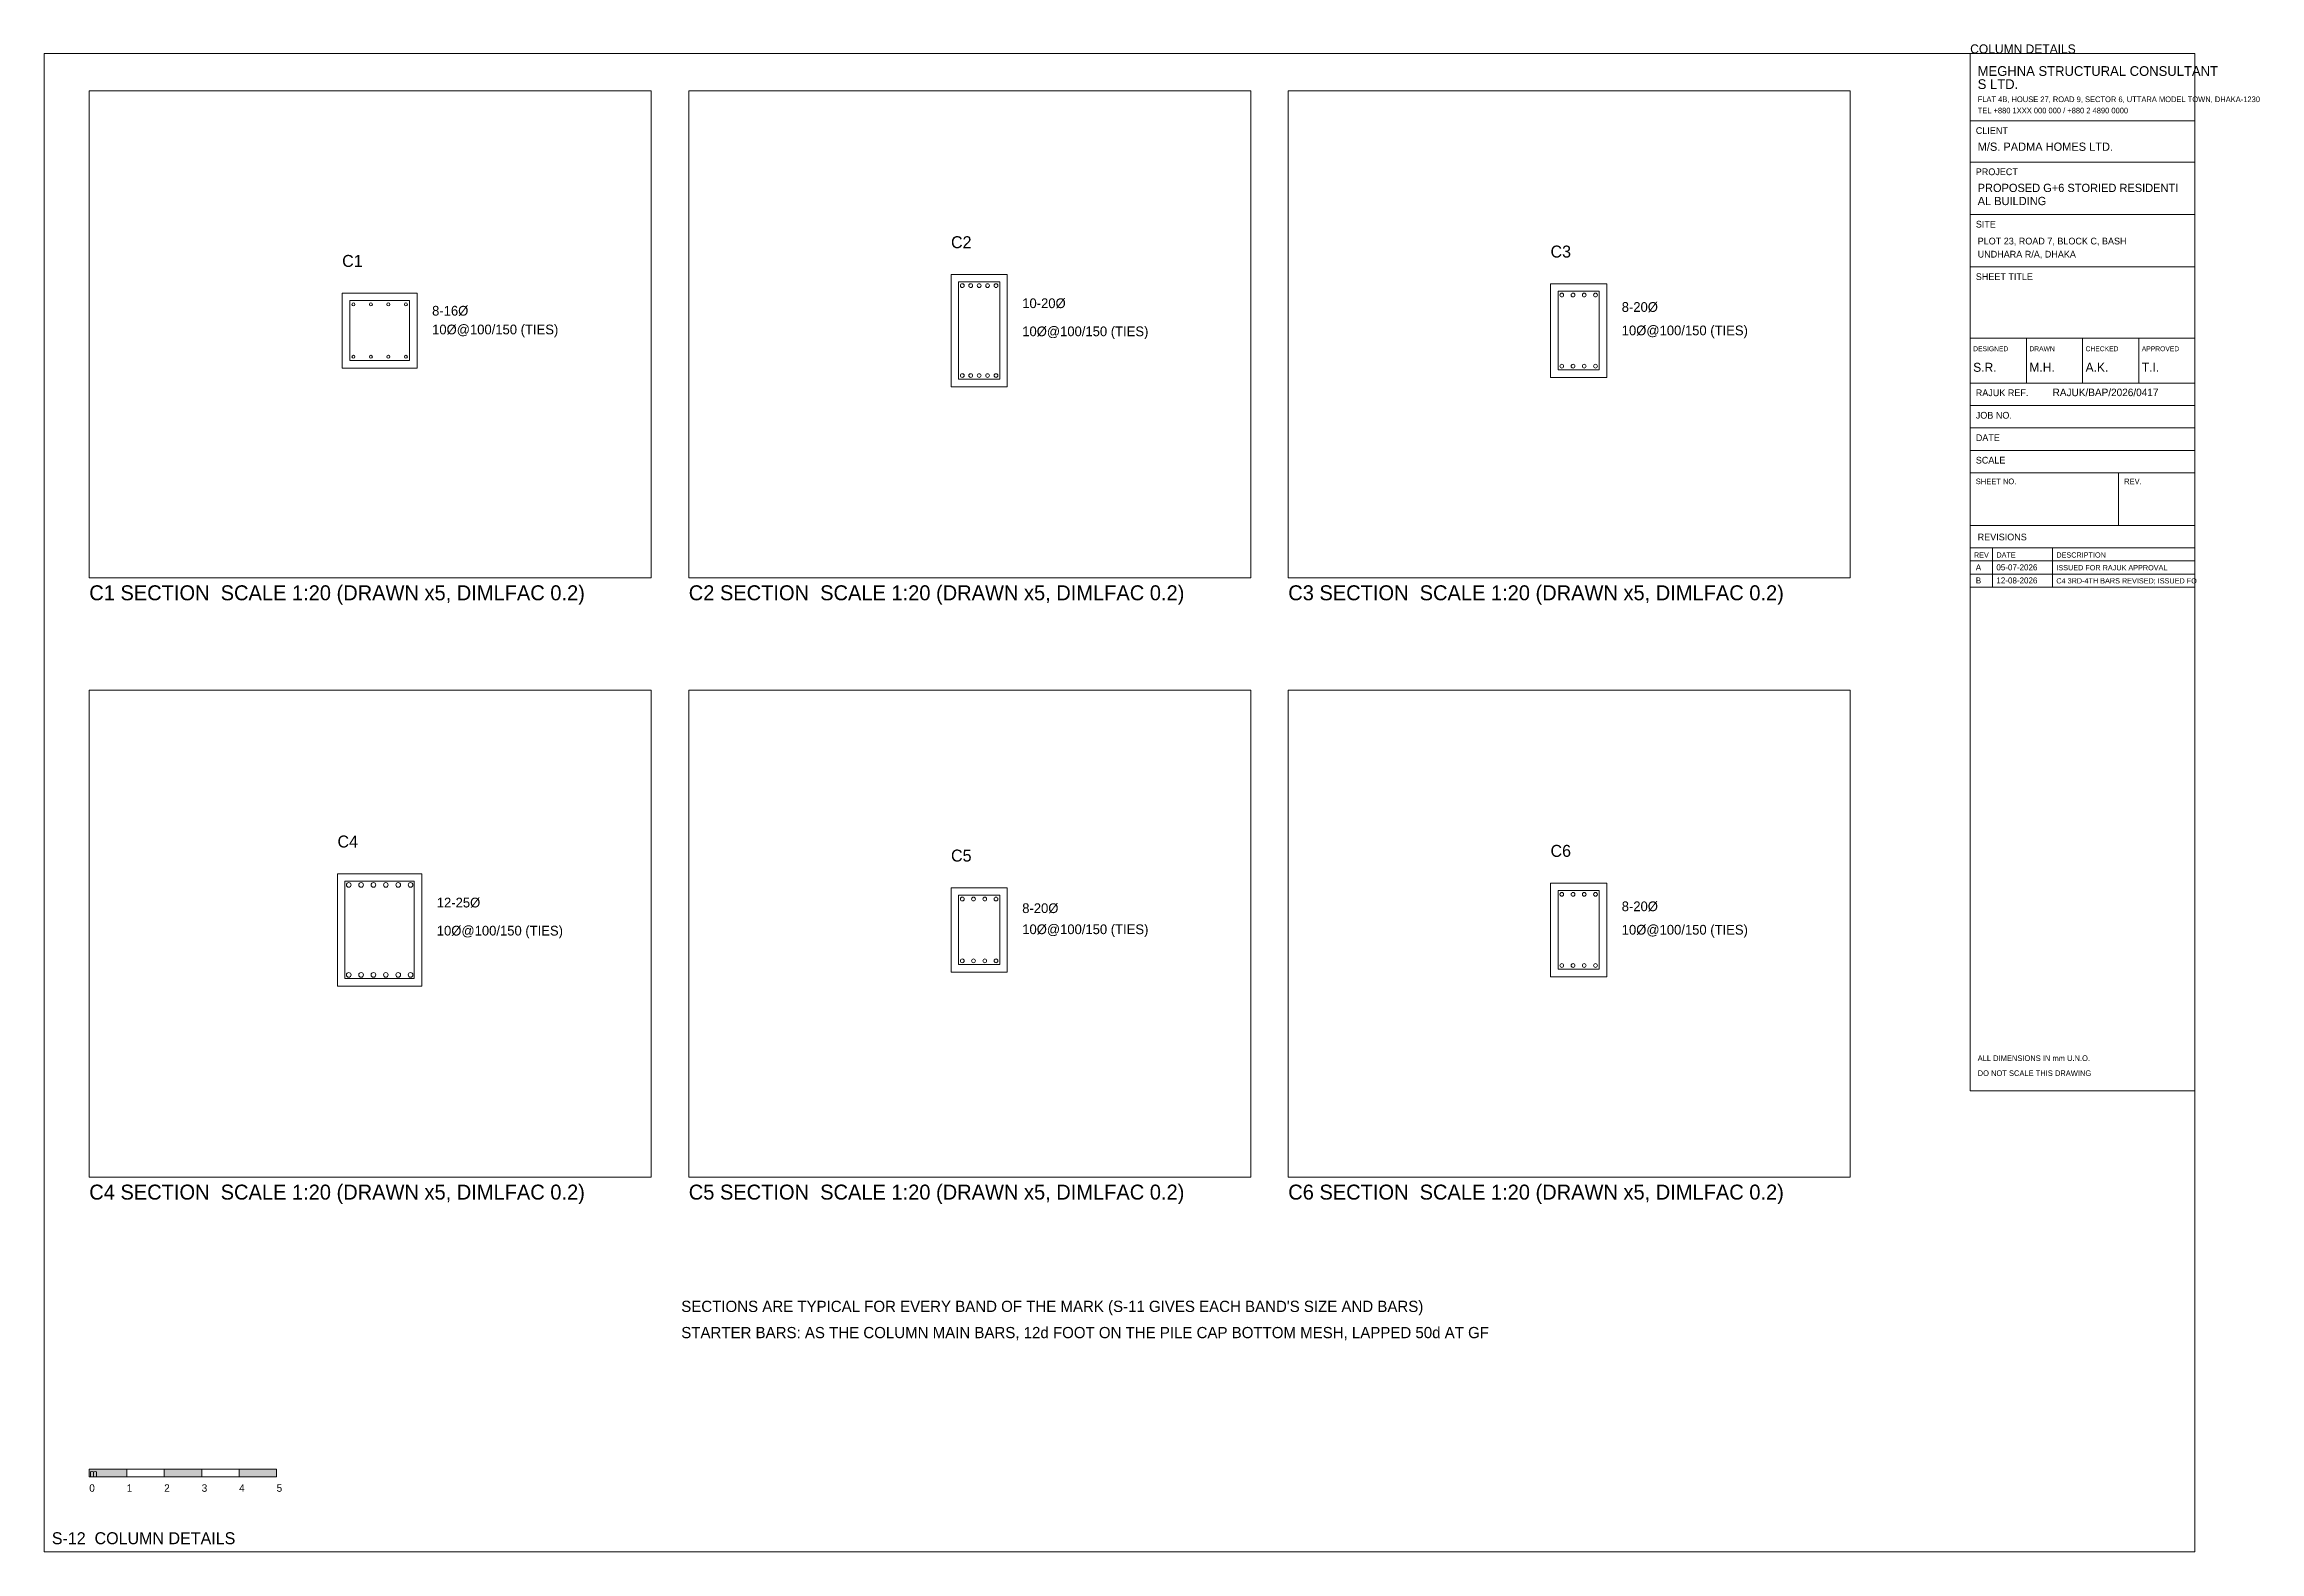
# Paper-space layout 'S-12 COLUMN DETAILS' of a CAD drawing. Extents: x 10 to 601, y 10 to 412.
# The model-space entities are those that its viewports show. They can reach past a viewport. Long polylines and large blocks are cut down to what shows.
import ezdxf

# ---------------------------------------------------------------- set-up
doc = ezdxf.new("R2010")
doc.units = 0
for name, color, linetype, lineweight, plot in [('Column', 1, 'Continuous', 0, False), ('Rod-1', 6, 'Continuous', 0, False), ('Rod-Stirrup', 3, 'Continuous', 0, False), ('Sheet', 7, 'Continuous', 0, False), ('Text-1', 7, 'Continuous', 0, False), ('Text-2', 7, 'Continuous', 0, False), ('TITLE', 7, 'Continuous', 0, False)]:
    doc.layers.add(name, color=color, linetype=linetype, lineweight=lineweight, plot=plot)

# ---------------------------------------------------------------- blocks, each defined once
blk = doc.blocks.new('TITLE_BLOCK')
at = {"layer": 'TITLE'}
for p, q in [((0, -18), (60, -18)), ((0, -29), (60, -29)), ((0, -43), (60, -43)), ((0, -57), (60, -57)), ((0, -76), (60, -76)), ((0, -76), (0, -88)), ((15, -76), (15, -88)), ((30, -76), (30, -88)), ((45, -76), (45, -88)), ((0, -88), (60, -88)), ((0, -94), (60, -94)), ((0, -100), (60, -100)), ((0, -106), (60, -106)), ((0, -112), (60, -112)), ((39.6, -112), (39.6, -126)), ((0, -126), (60, -126)), ((0, -132), (60, -132)), ((0, -132), (60, -132)), ((0, -135.5), (60, -135.5)), ((6, -132), (6, -142.5)), ((22, -132), (22, -142.5)), ((0, -139), (60, -139)), ((0, -142.5), (60, -142.5))]:
    blk.add_line(p, q, dxfattribs=at)
blk.add_lwpolyline([(0, -277), (60, -277), (60, 0), (0, 0)], close=True, dxfattribs=at)
at = {"layer": 'Text-1'}
for tag, height in [('JOBNO', 2), ('SCALE', 2), ('SHEETTITLE', 2.4), ('SHEETTITLE2', 2.4), ('DATE', 2), ('SHEETNO', 4.5), ('REV', 4.5)]:
    blk.add_attdef(tag, (0, 0), '', height=height, dxfattribs=at)
at = {"layer": 'TITLE'}
for s, height, p in [('MEGHNA STRUCTURAL CONSULTANT', 2.6, (2, -6)), ('S LTD.', 2.6, (2, -9.5)), ('FLAT 4B, HOUSE 27, ROAD 9, SECTOR 6, UTTARA MODEL TOWN, DHAKA-1230', 1.5, (2, -13)), ('TEL +880 1XXX 000 000 / +880 2 4890 0000', 1.5, (2, -16)), ('CLIENT', 1.8, (1.5, -21.5)), ('M/S. PADMA HOMES LTD.', 2.2, (2, -26)), ('PROJECT', 1.8, (1.5, -32.5)), ('PROPOSED G+6 STORIED RESIDENTI', 2.2, (2, -37)), ('AL BUILDING', 2.2, (2, -40.5)), ('SITE', 1.8, (1.5, -46.5)), ('UNDHARA R/A, DHAKA', 1.8, (2, -54.5)), ('PLOT 23, ROAD 7, BLOCK C, BASH', 1.8, (2, -51)), ('SHEET TITLE', 1.8, (1.5, -60.5)), ('DESIGNED', 1.3, (0.8, -79.5)), ('S.R.', 2.4, (0.8, -85)), ('DRAWN', 1.3, (15.8, -79.5)), ('M.H.', 2.4, (15.8, -85)), ('A.K.', 2.4, (30.8, -85)), ('CHECKED', 1.3, (30.8, -79.5)), ('APPROVED', 1.3, (45.8, -79.5)), ('T.I.', 2.4, (45.8, -85)), ('RAJUK REF.', 1.8, (1.5, -91.5)), ('RAJUK/BAP/2026/0417', 2, (22, -91.5)), ('JOB NO.', 1.8, (1.5, -97.5)), ('DATE', 1.8, (1.5, -103.5)), ('SCALE', 1.8, (1.5, -109.5)), ('SHEET NO.', 1.5, (1.5, -115)), ('REV.', 1.5, (41.1, -115)), ('REVISIONS', 1.8, (2, -130)), ('REV', 1.4, (1, -134.6)), ('DATE', 1.4, (7, -134.6)), ('DESCRIPTION', 1.4, (23, -134.6)), ('ALL DIMENSIONS IN mm U.N.O.', 1.5, (2, -269)), ('DO NOT SCALE THIS DRAWING', 1.5, (2, -273))]:
    blk.add_text(s, height=height, dxfattribs=at).set_placement(p)
blk = doc.blocks.new('SCALE_BAR')
at = {"layer": 'Sheet'}
h = blk.add_hatch(color=256, dxfattribs=at)
h.dxf.hatch_style = 1
h.paths.add_polyline_path([(0, 0), (10, 0), (10, 2), (0, 2)])
h = blk.add_hatch(color=256, dxfattribs=at)
h.dxf.hatch_style = 1
h.paths.add_polyline_path([(20, 0), (30, 0), (30, 2), (20, 2)])
h = blk.add_hatch(color=256, dxfattribs=at)
h.dxf.hatch_style = 1
h.paths.add_polyline_path([(40, 0), (50, 0), (50, 2), (40, 2)])
for points in [[(0, 0), (10, 0), (10, 2), (0, 2)], [(10, 0), (20, 0), (20, 2), (10, 2)], [(20, 0), (30, 0), (30, 2), (20, 2)], [(30, 0), (40, 0), (40, 2), (30, 2)], [(40, 0), (50, 0), (50, 2), (40, 2)]]:
    blk.add_lwpolyline(points, close=True, dxfattribs=at)
for s, p in [('0', (0, -4)), ('1', (10, -4)), ('2', (20, -4)), ('3', (30, -4)), ('4', (40, -4)), ('5', (50, -4))]:
    blk.add_text(s, height=2, dxfattribs=at).set_placement(p)
at = {"layer": 'Text-1'}
blk.add_attdef('UNIT', (0, 0), '', height=2, dxfattribs=at)

msp = doc.modelspace()

# ---------------------------------------------------------------- linework, layer by layer
at = {"layer": 'Column'}
for points in [[(200000, -600000), (201500, -600000), (201500, -597000), (200000, -597000)], [(600000, -600000), (602250, -600000), (602250, -597000), (600000, -597000)], [(400000, -600000), (401500, -600000), (401500, -597500), (400000, -597500)], [(800000, -600000), (801500, -600000), (801500, -597750), (800000, -597750)], [(1000000, -600000), (1001500, -600000), (1001500, -597500), (1000000, -597500)], [(0, -600000), (2000, -600000), (2000, -598000), (0, -598000)]]:
    msp.add_lwpolyline(points, close=True, dxfattribs=at)
at = {"layer": 'Rod-1'}
for centre, radius in [((200300, -597300), 50), ((200525, -597300), 50), ((200750, -597300), 50), ((200975, -597300), 50), ((201200, -597300), 50), ((400300, -597800), 50), ((400600, -597800), 50), ((400900, -597800), 50), ((401200, -597800), 50), ((600300, -597300), 62.5), ((600630, -597300), 62.5), ((600960, -597300), 62.5), ((601290, -597300), 62.5), ((601620, -597300), 62.5), ((601950, -597300), 62.5), ((1000300, -597800), 50), ((1000600, -597800), 50), ((1000900, -597800), 50), ((1001200, -597800), 50), ((300, -598300), 40), ((767, -598300), 40), ((1233, -598300), 40), ((1700, -598300), 40), ((800300, -598050), 50), ((800600, -598050), 50), ((800900, -598050), 50), ((801200, -598050), 50), ((300, -599700), 40), ((767, -599700), 40), ((1233, -599700), 40), ((1700, -599700), 40), ((200300, -599700), 50), ((200525, -599700), 50), ((200750, -599700), 50), ((200975, -599700), 50), ((201200, -599700), 50), ((400300, -599700), 50), ((400600, -599700), 50), ((400900, -599700), 50), ((401200, -599700), 50), ((600300, -599700), 62.5), ((600630, -599700), 62.5), ((600960, -599700), 62.5), ((601290, -599700), 62.5), ((601620, -599700), 62.5), ((601950, -599700), 62.5), ((800300, -599700), 50), ((800600, -599700), 50), ((800900, -599700), 50), ((801200, -599700), 50), ((1000300, -599700), 50), ((1000600, -599700), 50), ((1000900, -599700), 50), ((1001200, -599700), 50)]:
    msp.add_circle(centre, radius, dxfattribs=at)
at = {"layer": 'Rod-Stirrup'}
for points in [[(200200, -599800), (201300, -599800), (201300, -597200), (200200, -597200)], [(400200, -599800), (401300, -599800), (401300, -597700), (400200, -597700)], [(600200, -599800), (602050, -599800), (602050, -597200), (600200, -597200)], [(1000200, -599800), (1001300, -599800), (1001300, -597700), (1000200, -597700)], [(200, -599800), (1800, -599800), (1800, -598200), (200, -598200)], [(800200, -599800), (801300, -599800), (801300, -597950), (800200, -597950)]]:
    msp.add_lwpolyline(points, close=True, dxfattribs=at)

# ---------------------------------------------------------------- texts
at = {"layer": 'Text-1'}
for s, p in [('C2', (200000, -596300)), ('C4', (600000, -596300)), ('C3', (400000, -596800)), ('C6', (1000000, -596800)), ('C1', (0, -597300)), ('C5', (800000, -597050))]:
    msp.add_text(s, height=320, dxfattribs=at).set_placement(p)
at = {"layer": 'Text-2'}
for s, p in [('10-20%%C', (201900, -597900)), ('12-25%%C', (602650, -597900)), ('8-16%%C', (2400, -598600)), ('8-20%%C', (401900, -598250)), ('8-20%%C', (801900, -598425)), ('8-20%%C', (1001900, -598250)), ('10%%C@100/150 (TIES)', (2400, -599100)), ('10%%C@100/150 (TIES)', (201900, -598650)), ('10%%C@100/150 (TIES)', (401900, -598875)), ('10%%C@100/150 (TIES)', (602650, -598650)), ('10%%C@100/150 (TIES)', (801900, -598988)), ('10%%C@100/150 (TIES)', (1001900, -598875))]:
    msp.add_text(s, height=260, dxfattribs=at).set_placement(p)

psp = doc.layouts.new('S-12 COLUMN DETAILS')

# ---------------------------------------------------------------- linework, layer by layer
at = {"layer": 'Sheet'}
psp.add_lwpolyline([(10, 10), (584, 10), (584, 410), (10, 410)], close=True, dxfattribs=at)

# ---------------------------------------------------------------- block references
psp.add_blockref('SCALE_BAR', (22, 30), dxfattribs=at).add_auto_attribs({'UNIT': 'm'})
at = {"layer": 'TITLE'}
ref = psp.add_blockref('TITLE_BLOCK', (524, 410), dxfattribs=at)
ref.add_attrib('SHEETTITLE', 'COLUMN DETAILS', (524, 410), dxfattribs={"layer": 'Text-1', "height": 2.4})

# ---------------------------------------------------------------- texts
at = {"layer": 'Sheet'}
for s, height, p in [('C1 SECTION  SCALE 1:20 (DRAWN x5, DIMLFAC 0.2)', 4, (22, 264)), ('C2 SECTION  SCALE 1:20 (DRAWN x5, DIMLFAC 0.2)', 4, (182, 264)), ('C3 SECTION  SCALE 1:20 (DRAWN x5, DIMLFAC 0.2)', 4, (342, 264)), ('C4 SECTION  SCALE 1:20 (DRAWN x5, DIMLFAC 0.2)', 4, (22, 104)), ('C5 SECTION  SCALE 1:20 (DRAWN x5, DIMLFAC 0.2)', 4, (182, 104)), ('C6 SECTION  SCALE 1:20 (DRAWN x5, DIMLFAC 0.2)', 4, (342, 104)), ('S-12  COLUMN DETAILS', 3.2, (12, 12))]:
    psp.add_text(s, height=height, dxfattribs=at).set_placement(p)
at = {"layer": 'Text-1'}
for s, p in [("SECTIONS ARE TYPICAL FOR EVERY BAND OF THE MARK (S-11 GIVES EACH BAND'S SIZE AND BARS)", (180, 74)), ('STARTER BARS: AS THE COLUMN MAIN BARS, 12d FOOT ON THE PILE CAP BOTTOM MESH, LAPPED 50d AT GF', (180, 67))]:
    psp.add_text(s, height=3, dxfattribs=at).set_placement(p)
at = {"layer": 'TITLE'}
for s, height, p in [('A', 1.6, (525.5, 272)), ('05-07-2026', 1.6, (531, 272)), ('ISSUED FOR RAJUK APPROVAL', 1.4, (547, 272)), ('B', 1.6, (525.5, 268.5)), ('12-08-2026', 1.6, (531, 268.5)), ('C4 3RD-4TH BARS REVISED; ISSUED FO', 1.4, (547, 268.5))]:
    psp.add_text(s, height=height, dxfattribs=at).set_placement(p)

# ---------------------------------------------------------------- viewports
at = {"layer": ''}
psp.add_viewport(center=(97, 335), size=(150, 130), view_center_point=(750, -599100), view_height=13000, dxfattribs=at)
for center, view_center_point, status in [((257, 335), (200500, -598600), 3), ((417, 335), (400500, -598850), 4), ((97, 175), (600875, -598600), 5), ((257, 175), (800500, -598975), 6), ((417, 175), (1000500, -598850), 7)]:
    psp.add_viewport(center=center, size=(150, 130), view_center_point=view_center_point, view_height=13000, status=status, dxfattribs=at)

doc.saveas('drawing.dxf')
